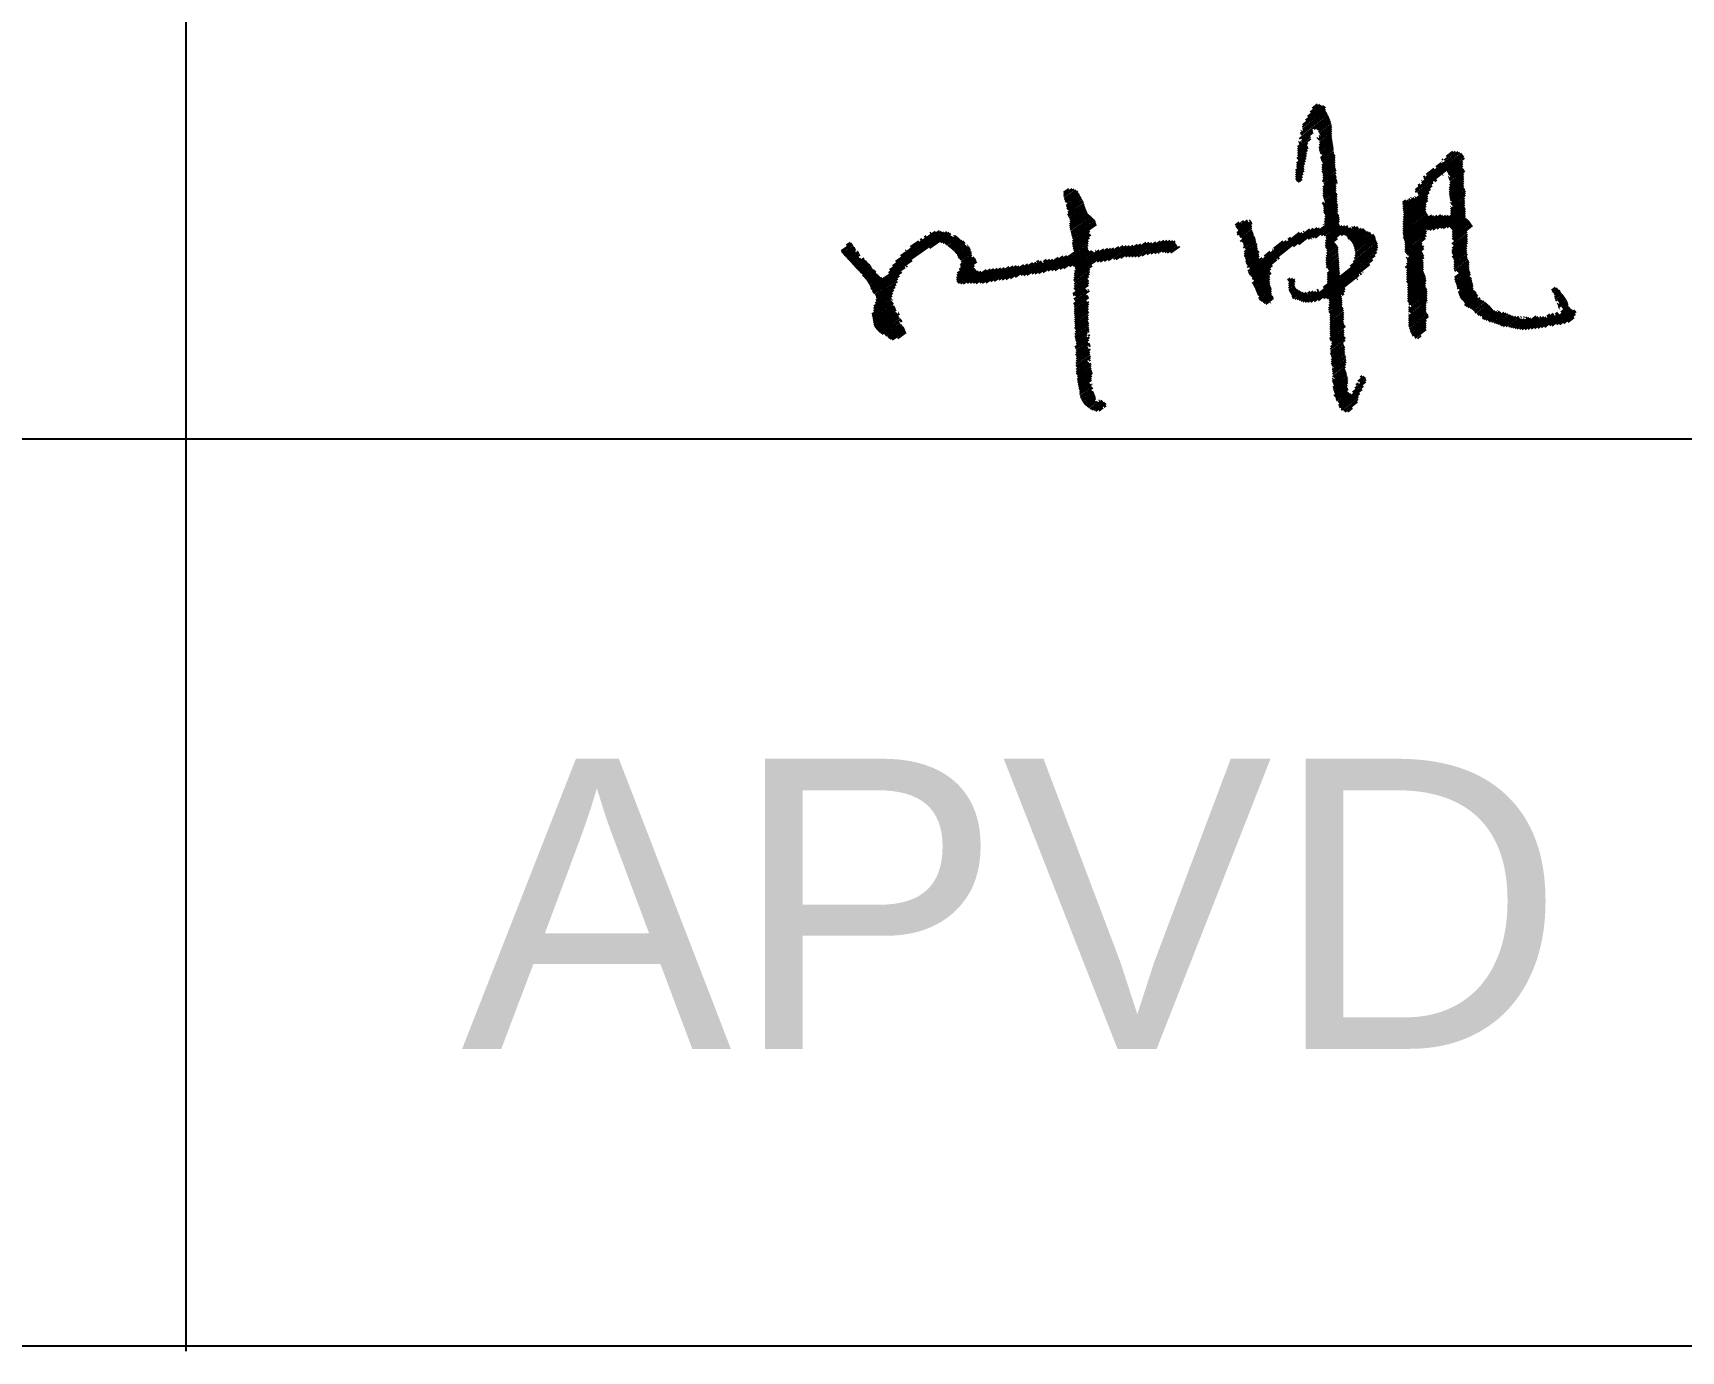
# Model space of a CAD drawing. Header units: millimetres. Extents: x -67 to 528, y -158 to 263.
# Drawn here: x 497.01 to 504.61, y 17.83 to 23.9 of the extents above; entities that cross this region are included whole.
import ezdxf

# ---------------------------------------------------------------- set-up
doc = ezdxf.new("R2010")
doc.units = ezdxf.units.MM
doc.styles.add('Arial', font='ARIAL.TTF', dxfattribs={"height": 0.2})

# ---------------------------------------------------------------- blocks, each defined once
blk = doc.blocks.new('Unknown-251777343-6200')
at = {"color": 7, "linetype": 'Continuous'}
for p, q in [((497.7164, 17.8262), (497.7164, 47.263)), ((433.9535, 22.0317), (513.1357, 22.0314)), ((433.9535, 17.8497), (513.1111, 17.8497))]:
    blk.add_line(p, q, dxfattribs=at)
at = {"color": 7, "linetype": 'Continuous', "style": 'Arial'}
blk.add_text('APVD', height=1.33711, dxfattribs=at).set_placement((498.9852, 19.2192))
blk = doc.blocks.new('Unknown-251777343-6202')
at = {"color": 3, "linetype": 'Continuous'}
for p, q in [((502.8624, 23.4676), (502.968, 23.5514)), ((502.8639, 23.4791), (502.9673, 23.5612)), ((502.8772, 23.4999), (502.96, 23.5657)), ((502.8859, 23.5172), (502.9494, 23.5676)), ((502.8982, 23.5373), (502.9417, 23.5718)), ((502.9076, 23.5551), (502.9305, 23.5733)), ((502.8478, 23.4146), (502.981, 23.5203)), ((502.8561, 23.4316), (502.9771, 23.5276)), ((502.8628, 23.4575), (502.9693, 23.5421)), ((502.868, 23.4513), (502.9732, 23.5348)), ((502.9163, 23.4587), (502.9843, 23.5127)), ((502.928, 23.4576), (502.9876, 23.5049)), ((502.9359, 23.4536), (502.9903, 23.4967)), ((502.9369, 23.444), (502.993, 23.4885)), ((502.9413, 23.4372), (502.9957, 23.4804)), ((502.9447, 23.4296), (502.9969, 23.471)), ((502.8398, 23.3773), (502.8988, 23.4241)), ((502.8398, 23.367), (502.8996, 23.4144)), ((502.8444, 23.4016), (502.8463, 23.4031)), ((502.846, 23.3926), (502.8556, 23.4002)), ((502.8523, 23.4389), (502.8677, 23.4511)), ((502.8553, 23.4516), (502.8573, 23.4532)), ((502.8565, 23.4009), (502.9104, 23.4437)), ((502.8588, 23.4131), (502.9093, 23.4531)), ((502.9288, 23.4169), (502.9325, 23.4199)), ((502.9334, 23.4102), (502.9969, 23.4606)), ((502.9386, 23.4247), (502.9432, 23.4284)), ((502.9386, 23.3731), (502.9975, 23.4198)), ((502.9399, 23.3638), (502.9988, 23.4105)), ((502.9403, 23.3848), (502.9969, 23.4296)), ((502.9405, 23.4056), (502.9969, 23.4503)), ((502.941, 23.3957), (502.9969, 23.44)), ((502.9416, 23.3548), (503.0001, 23.4012)), ((502.8358, 23.3018), (502.8803, 23.3371)), ((502.8358, 23.2914), (502.8783, 23.3252)), ((502.8373, 23.3237), (502.8843, 23.361)), ((502.8398, 23.3566), (502.8867, 23.3939)), ((502.8398, 23.3463), (502.885, 23.3822)), ((502.8398, 23.336), (502.8876, 23.3739)), ((502.842, 23.3171), (502.8817, 23.3485)), ((502.9442, 23.3465), (503.0014, 23.3919)), ((502.9458, 23.3271), (503.004, 23.3733)), ((502.9479, 23.3184), (503.0053, 23.364)), ((502.9512, 23.3417), (503.0027, 23.3826)), ((502.9515, 23.311), (503.0066, 23.3547)), ((502.9526, 23.2912), (503.013, 23.3391)), ((502.9526, 23.2808), (503.013, 23.3288)), ((502.9526, 23.2705), (503.013, 23.3184)), ((502.9557, 23.304), (503.0079, 23.3454)), ((503.3832, 23.168), (503.6007, 23.3406)), ((503.3833, 23.1784), (503.5956, 23.3469)), ((503.3927, 23.1652), (503.605, 23.3336)), ((503.4122, 23.2116), (503.5872, 23.3505)), ((503.422, 23.2298), (503.5789, 23.3543)), ((503.5051, 23.3164), (503.5102, 23.3204)), ((503.5167, 23.3153), (503.5673, 23.3554)), ((503.5257, 23.3327), (503.5547, 23.3557)), ((503.5291, 23.2631), (503.6077, 23.3255)), ((502.8317, 23.2676), (502.872, 23.2996)), ((502.8317, 23.2573), (502.8696, 23.2873)), ((502.8317, 23.2469), (502.8696, 23.277)), ((502.8317, 23.2366), (502.8692, 23.2664)), ((502.8317, 23.2263), (502.8652, 23.2529)), ((502.8358, 23.2811), (502.8753, 23.3125)), ((502.9526, 23.2602), (503.013, 23.3081)), ((502.9565, 23.2529), (503.013, 23.2978)), ((502.9566, 23.2427), (503.013, 23.2874)), ((502.9566, 23.2324), (503.0145, 23.2783)), ((502.9566, 23.222), (503.0177, 23.2705)), ((502.9591, 23.2137), (503.0168, 23.2595)), ((502.9612, 23.205), (503.016, 23.2485)), ((503.4202, 23.2386), (503.4251, 23.2425)), ((503.4333, 23.249), (503.4689, 23.2773)), ((503.4781, 23.2846), (503.502, 23.3036)), ((503.5053, 23.3062), (503.5067, 23.3073)), ((503.5082, 23.2465), (503.5098, 23.2477)), ((503.5331, 23.2559), (503.6011, 23.3099)), ((503.5365, 23.2483), (503.6011, 23.2995)), ((503.5382, 23.229), (503.6011, 23.2789)), ((503.541, 23.2002), (503.6051, 23.2511)), ((503.5413, 23.2211), (503.607, 23.2732)), ((503.5422, 23.2115), (503.6104, 23.2656)), ((503.543, 23.2431), (503.6011, 23.2892)), ((501.7615, 23.1568), (501.8002, 23.1839)), ((501.762, 23.1474), (501.8102, 23.1812)), ((501.7624, 23.1672), (501.7849, 23.1829)), ((501.7642, 23.1392), (501.8186, 23.1773)), ((501.7669, 23.1314), (501.8259, 23.1727)), ((502.8357, 23.219), (502.8624, 23.2403)), ((502.8431, 23.2146), (502.8608, 23.2286)), ((502.9546, 23.2204), (502.9551, 23.2208)), ((502.9566, 23.191), (503.0178, 23.2396)), ((502.9566, 23.1807), (503.0187, 23.23)), ((502.9566, 23.1704), (503.0214, 23.2218)), ((502.9566, 23.16), (503.017, 23.208)), ((502.9566, 23.2014), (502.9571, 23.2018)), ((502.9569, 23.1499), (503.017, 23.1977)), ((502.9598, 23.1419), (503.017, 23.1873)), ((502.9623, 23.1336), (503.017, 23.177)), ((502.9641, 23.1247), (503.017, 23.1667)), ((503.0186, 23.2093), (503.0233, 23.2129)), ((503.3262, 23.0918), (503.4587, 23.1969)), ((503.3278, 23.0826), (503.4522, 23.1814)), ((503.3956, 23.1984), (503.4038, 23.2049)), ((503.3962, 23.1576), (503.4646, 23.2119)), ((503.412, 23.2218), (503.4134, 23.2229)), ((503.4718, 23.2176), (503.4813, 23.2252)), ((503.5348, 23.2366), (503.5383, 23.2394)), ((503.5387, 23.188), (503.6051, 23.2408)), ((503.5387, 23.1777), (503.6051, 23.2304)), ((503.5387, 23.1673), (503.6051, 23.2201)), ((503.5392, 23.1575), (503.6051, 23.2098)), ((503.5403, 23.148), (503.6051, 23.1994)), ((503.5421, 23.139), (503.6051, 23.1891)), ((503.5438, 23.1301), (503.6103, 23.1829)), ((503.5505, 23.1251), (503.6132, 23.1748)), ((501.77, 23.1238), (501.8299, 23.1657)), ((501.7743, 23.1073), (501.8377, 23.1518)), ((501.7752, 23.0982), (501.8417, 23.1448)), ((501.776, 23.1183), (501.8338, 23.1587)), ((501.7779, 23.0904), (501.8454, 23.1376)), ((501.781, 23.0633), (501.8549, 23.115)), ((501.7819, 23.0737), (501.8521, 23.1228)), ((501.7832, 23.0844), (501.8488, 23.1302)), ((501.784, 23.0557), (501.8576, 23.1072)), ((501.7877, 23.0485), (501.8604, 23.0994)), ((501.7908, 23.0409), (501.8632, 23.0916)), ((502.9538, 23.1165), (502.9606, 23.1219)), ((502.957, 23.1087), (503.0213, 23.1598)), ((502.9606, 23.1012), (503.021, 23.1492)), ((502.9606, 23.0909), (503.021, 23.1389)), ((502.9606, 23.0806), (503.021, 23.1285)), ((502.9623, 23.0715), (503.021, 23.1182)), ((502.9643, 23.0421), (503.0251, 23.0904)), ((502.9665, 23.0646), (503.0251, 23.1111)), ((502.967, 23.0546), (503.0251, 23.1007)), ((503.3236, 23.1207), (503.3373, 23.1315)), ((503.3242, 23.1108), (503.3503, 23.1315)), ((503.325, 23.1011), (503.3763, 23.1418)), ((503.3255, 23.0085), (503.4307, 23.092)), ((503.3257, 23.019), (503.4313, 23.1028)), ((503.326, 23.0296), (503.4318, 23.1136)), ((503.3268, 23.0405), (503.44, 23.1304)), ((503.3276, 23.0515), (503.44, 23.1407)), ((503.3284, 23.0625), (503.44, 23.151)), ((503.3292, 23.0734), (503.4457, 23.1659)), ((503.3514, 23.1324), (503.3583, 23.1379)), ((503.3623, 23.141), (503.3649, 23.1431)), ((503.3796, 23.1444), (503.3824, 23.1467)), ((503.4635, 22.994), (503.6092, 23.1096)), ((503.4831, 22.9993), (503.6094, 23.0995)), ((503.4989, 23.0015), (503.6132, 23.0922)), ((503.5447, 23.0895), (503.6092, 23.1406)), ((503.5447, 23.0792), (503.6092, 23.1303)), ((503.5447, 23.1205), (503.5458, 23.1214)), ((503.5447, 23.0688), (503.6092, 23.12)), ((503.5447, 23.0998), (503.5471, 23.1017)), ((503.5474, 23.1123), (503.6132, 23.1645)), ((503.5528, 23.1062), (503.6132, 23.1542)), ((501.7895, 23.0205), (501.869, 23.0762)), ((501.7901, 23.0112), (501.8731, 23.0693)), ((501.791, 23.0313), (501.866, 23.0839)), ((501.7915, 23.0024), (501.8788, 23.0636)), ((501.7932, 22.9939), (501.8853, 23.0584)), ((501.7949, 22.9853), (501.8914, 23.0529)), ((501.7969, 22.977), (501.8973, 23.0473)), ((501.7992, 22.9689), (501.9031, 23.0416)), ((501.8017, 22.9609), (501.9073, 23.0348)), ((501.8027, 22.9421), (501.912, 23.0186)), ((501.8035, 22.9524), (501.9101, 23.0271)), ((502.5537, 23.0159), (502.5706, 23.0293)), ((502.5557, 23.0072), (502.5797, 23.0263)), ((502.5604, 22.9799), (502.6269, 23.0327)), ((502.5609, 23.001), (502.6085, 23.0388)), ((502.5628, 22.9715), (502.6299, 23.0247)), ((502.565, 22.9939), (502.6122, 23.0314)), ((502.5812, 23.0275), (502.5916, 23.0357)), ((502.6172, 23.0354), (502.6214, 23.0387)), ((502.8895, 22.9518), (503.0295, 23.0629)), ((502.9093, 22.9572), (503.0312, 23.0539)), ((502.9224, 22.9572), (503.0322, 23.0444)), ((502.9493, 22.9683), (503.0324, 23.0342)), ((502.9597, 23.0179), (502.9603, 23.0183)), ((502.9617, 22.9677), (503.0303, 23.0222)), ((502.9632, 23.031), (503.0251, 23.0801)), ((502.9644, 23.0216), (503.0251, 23.0697)), ((502.9704, 22.9644), (503.0344, 23.0152)), ((503.3256, 22.9982), (503.43, 23.0811)), ((503.326, 22.9882), (503.434, 23.0739)), ((503.3263, 22.9782), (503.4383, 23.0671)), ((503.3267, 22.9681), (503.432, 23.0517)), ((503.3271, 22.9581), (503.4255, 23.0362)), ((503.3296, 22.9498), (503.419, 23.0207)), ((503.4124, 23.0052), (503.4339, 23.0222)), ((503.419, 23.0207), (503.4351, 23.0335)), ((503.4255, 23.0362), (503.4362, 23.0447)), ((503.4317, 22.9998), (503.509, 23.0611)), ((503.432, 23.0517), (503.4373, 23.0559)), ((503.4328, 23.011), (503.4991, 23.0636)), ((503.4339, 23.0222), (503.4824, 23.0607)), ((503.4351, 23.0335), (503.4678, 23.0595)), ((503.4362, 23.0447), (503.4575, 23.0616)), ((503.4373, 22.9939), (503.522, 23.0611)), ((503.4373, 23.0559), (503.4426, 23.0601)), ((503.4494, 22.9932), (503.535, 23.0611)), ((503.5115, 23.0011), (503.6132, 23.0818)), ((503.5287, 23.0045), (503.6132, 23.0715)), ((503.5428, 23.0053), (503.6132, 23.0612)), ((503.5487, 22.9997), (503.6132, 23.0508)), ((503.5528, 22.9926), (503.6192, 23.0453)), ((503.5528, 22.9822), (503.6257, 23.0401)), ((503.5528, 22.9719), (503.6313, 23.0342)), ((503.5528, 22.9616), (503.6359, 23.0275)), ((503.5528, 22.9512), (503.64, 23.0204)), ((503.559, 22.9459), (503.646, 23.0149)), ((500.9387, 22.7755), (501.2341, 22.9824)), ((500.9554, 22.797), (501.2233, 22.9846)), ((500.9604, 22.8102), (501.2091, 22.9843)), ((500.9732, 22.8289), (501.1987, 22.9868)), ((500.9879, 22.8489), (501.1887, 22.9895)), ((501.0104, 22.8744), (501.1703, 22.9864)), ((501.0559, 22.9161), (501.0932, 22.9422)), ((501.1013, 22.9478), (501.1095, 22.9536)), ((501.1193, 22.9604), (501.1276, 22.9662)), ((501.1449, 22.9102), (501.2417, 22.978)), ((501.1457, 22.9789), (501.151, 22.9826)), ((501.1955, 22.9358), (501.2411, 22.9678)), ((501.2061, 22.9336), (501.2483, 22.9631)), ((501.2147, 22.9298), (501.2671, 22.9665)), ((501.2217, 22.925), (501.2735, 22.9613)), ((501.2283, 22.9198), (501.2795, 22.9557)), ((501.2349, 22.9147), (501.2861, 22.9506)), ((501.2414, 22.9096), (501.2935, 22.946)), ((501.2475, 22.9041), (501.301, 22.9415)), ((501.2559, 22.9684), (501.2572, 22.9693)), ((501.8023, 22.9321), (501.882, 22.9878)), ((501.8032, 22.923), (501.8805, 22.9771)), ((501.8049, 22.9144), (501.8856, 22.9709)), ((501.8068, 22.906), (501.8795, 22.9569)), ((501.8097, 22.8983), (501.8756, 22.9444)), ((502.1037, 22.8703), (502.2069, 22.9426)), ((502.1232, 22.8742), (502.2249, 22.9454)), ((502.1466, 22.8808), (502.2386, 22.9453)), ((502.1642, 22.8834), (502.2521, 22.945)), ((502.1818, 22.886), (502.2649, 22.9442)), ((502.2033, 22.8914), (502.275, 22.9415)), ((502.5715, 22.9681), (502.6284, 23.0133)), ((502.5749, 22.9605), (502.6288, 23.0032)), ((502.5764, 22.941), (502.6323, 22.9854)), ((502.5818, 22.9556), (502.6296, 22.9935)), ((502.5856, 22.938), (502.6364, 22.9783)), ((502.5898, 22.931), (502.6377, 22.969)), ((502.5905, 22.9108), (502.6452, 22.9542)), ((502.5918, 22.9222), (502.642, 22.962)), ((502.5986, 22.907), (502.6467, 22.9451)), ((502.6142, 22.7953), (502.8487, 22.9814)), ((502.6181, 22.7881), (502.861, 22.9809)), ((502.6232, 22.7818), (502.8949, 22.9975)), ((502.6294, 22.7764), (502.9124, 23.001)), ((502.6869, 22.8634), (502.7873, 22.943)), ((502.7298, 22.9077), (502.7729, 22.942)), ((502.7954, 22.9495), (502.8079, 22.9593)), ((502.82, 22.9173), (502.929, 23.0038)), ((502.8448, 22.9267), (502.9401, 23.0023)), ((502.8661, 22.9849), (502.8695, 22.9876)), ((502.9031, 22.9523), (502.9053, 22.954)), ((502.9487, 23.0091), (502.9498, 23.01)), ((502.9672, 22.9308), (503.0702, 23.0125)), ((502.9678, 22.921), (503.0736, 23.0049)), ((502.9686, 22.9423), (503.057, 23.0124)), ((502.9692, 22.9117), (503.0228, 22.9543)), ((502.9707, 22.9543), (503.0446, 23.0129)), ((503.0412, 22.9689), (503.0849, 23.0036)), ((503.0562, 22.9704), (503.1049, 23.0091)), ((503.0647, 22.9669), (503.1161, 23.0077)), ((503.0691, 22.9601), (503.1218, 23.0018)), ((503.0724, 22.9523), (503.1336, 23.0009)), ((503.0807, 22.9486), (503.1439, 22.9987)), ((503.0859, 22.9423), (503.1502, 22.9934)), ((503.0886, 23.0065), (503.0915, 23.0088)), ((503.0905, 22.9357), (503.1573, 22.9887)), ((503.0946, 22.9286), (503.1655, 22.9849)), ((503.0982, 22.9211), (503.1753, 22.9823)), ((503.1012, 22.9132), (503.1793, 22.9751)), ((503.1022, 22.8623), (503.2033, 22.9425)), ((503.1035, 22.9047), (503.1903, 22.9735)), ((503.1048, 22.8747), (503.2004, 22.9506)), ((503.105, 22.8955), (503.1945, 22.9665)), ((503.1055, 22.8856), (503.1977, 22.9587)), ((503.3329, 22.9421), (503.4124, 23.0052)), ((503.3352, 22.9336), (503.4059, 22.9896)), ((503.3352, 22.9233), (503.3993, 22.9741)), ((503.3352, 22.9129), (503.3928, 22.9586)), ((503.3352, 22.9026), (503.3863, 22.9431)), ((503.3732, 22.912), (503.4271, 22.9549)), ((503.3797, 22.9276), (503.4283, 22.9661)), ((503.3863, 22.9431), (503.4294, 22.9773)), ((503.3928, 22.9586), (503.4305, 22.9885)), ((503.3993, 22.9741), (503.4317, 22.9998)), ((503.4059, 22.9896), (503.4328, 23.011)), ((503.4271, 22.9549), (503.4287, 22.9561)), ((503.4283, 22.9661), (503.4315, 22.9686)), ((503.4294, 22.9773), (503.4331, 22.9802)), ((503.4305, 22.9885), (503.4329, 22.9904)), ((503.5512, 22.8983), (503.6228, 22.9551)), ((503.5518, 22.9298), (503.6213, 22.9849)), ((503.5523, 22.8889), (503.6226, 22.9446)), ((503.5529, 22.91), (503.6223, 22.9651)), ((503.5573, 22.9239), (503.6218, 22.975)), ((500.7374, 22.8976), (500.7858, 22.9315)), ((500.7394, 22.8893), (500.7899, 22.9246)), ((500.7445, 22.8831), (500.7945, 22.9181)), ((500.75, 22.8772), (500.7995, 22.9119)), ((500.7556, 22.8714), (500.8029, 22.9045)), ((500.7599, 22.9232), (500.7787, 22.9363)), ((500.7611, 22.8655), (500.8021, 22.8942)), ((500.7666, 22.8596), (500.8155, 22.8939)), ((500.7721, 22.8537), (500.8193, 22.8867)), ((500.7776, 22.8478), (500.8231, 22.8797)), ((500.7831, 22.8419), (500.8184, 22.8666)), ((500.794, 22.8301), (500.8413, 22.8632)), ((500.8102, 22.8999), (500.8102, 22.8999)), ((501.0329, 22.8999), (501.0347, 22.9012)), ((501.2535, 22.8985), (501.3065, 22.9357)), ((501.2591, 22.8927), (501.3069, 22.9261)), ((501.2647, 22.8869), (501.3127, 22.9205)), ((501.2703, 22.881), (501.3234, 22.9182)), ((501.2736, 22.8736), (501.3291, 22.9125)), ((501.2761, 22.8657), (501.3322, 22.9049)), ((501.2819, 22.86), (501.3309, 22.8943)), ((501.2852, 22.833), (501.3378, 22.8699)), ((501.2869, 22.8245), (501.349, 22.8679)), ((501.2874, 22.8541), (501.337, 22.8888)), ((501.2897, 22.8459), (501.3381, 22.8798)), ((501.318, 22.9242), (501.3189, 22.9248)), ((501.3314, 22.8946), (501.3341, 22.8965)), ((501.6297, 22.7917), (501.7368, 22.8667)), ((501.646, 22.7934), (501.759, 22.8725)), ((501.6672, 22.7985), (501.776, 22.8747)), ((501.6902, 22.8049), (501.8747, 22.9341)), ((501.7066, 22.8065), (501.8739, 22.9238)), ((501.7213, 22.8071), (501.8731, 22.9134)), ((501.7447, 22.8138), (501.874, 22.9043)), ((501.7615, 22.8158), (501.8786, 22.8978)), ((501.7888, 22.8252), (501.8916, 22.8972)), ((501.8058, 22.8273), (501.899, 22.8926)), ((501.8111, 22.7921), (501.9783, 22.9091)), ((501.8119, 22.8024), (501.9644, 22.9091)), ((501.8137, 22.8231), (501.9254, 22.9013)), ((501.8154, 22.8146), (501.9457, 22.9058)), ((501.8968, 22.8423), (501.9923, 22.9092)), ((501.9084, 22.8992), (501.909, 22.8996)), ((501.9164, 22.8463), (502.0157, 22.9158)), ((501.9311, 22.8469), (502.0357, 22.9201)), ((501.9498, 22.8502), (502.0514, 22.9214)), ((501.9676, 22.8529), (502.0643, 22.9207)), ((501.9916, 22.86), (502.0814, 22.9229)), ((502.0031, 22.8583), (502.101, 22.9269)), ((502.0248, 22.8638), (502.1163, 22.9279)), ((502.0482, 22.8704), (502.1419, 22.936)), ((502.062, 22.8703), (502.1549, 22.9354)), ((502.0758, 22.8702), (502.1679, 22.9347)), ((502.0897, 22.8703), (502.1859, 22.9376)), ((502.1967, 22.8867), (502.2012, 22.8899)), ((502.2168, 22.891), (502.277, 22.9332)), ((502.2282, 22.8893), (502.2813, 22.9265)), ((502.2403, 22.888), (502.2852, 22.9194)), ((502.2553, 22.8888), (502.2971, 22.9181)), ((502.5941, 22.893), (502.6481, 22.9359)), ((502.5941, 22.8827), (502.6525, 22.929)), ((502.5941, 22.8723), (502.6531, 22.9192)), ((502.5987, 22.8657), (502.6539, 22.9095)), ((502.6002, 22.8462), (502.6616, 22.8949)), ((502.6009, 22.8571), (502.6563, 22.9011)), ((502.6033, 22.8383), (502.6603, 22.8836)), ((502.608, 22.8214), (502.6614, 22.8638)), ((502.6085, 22.8321), (502.6619, 22.8745)), ((502.6121, 22.804), (502.6864, 22.863)), ((502.6187, 22.8196), (502.676, 22.865)), ((502.6863, 22.8732), (502.7126, 22.8941)), ((502.7242, 22.9033), (502.7254, 22.9042)), ((502.7476, 22.8599), (502.7557, 22.8663)), ((502.8869, 22.6604), (503.2086, 22.9158)), ((502.9006, 22.661), (503.2079, 22.9049)), ((502.9172, 22.6638), (503.2042, 22.8916)), ((502.9362, 22.6686), (503.1969, 22.8755)), ((502.9711, 22.8512), (503.0268, 22.8954)), ((502.9713, 22.8411), (503.0274, 22.8856)), ((502.9715, 22.8619), (503.0261, 22.9052)), ((502.9719, 22.8312), (503.0281, 22.8758)), ((502.9725, 22.8214), (503.0288, 22.866)), ((502.9729, 22.8733), (503.0255, 22.9151)), ((502.9738, 22.9051), (503.0104, 22.9341)), ((502.9743, 22.8848), (503.0213, 22.9221)), ((502.9758, 22.8963), (503.0171, 22.9291)), ((503.0837, 22.8269), (503.2082, 22.9258)), ((503.0968, 22.8476), (503.2069, 22.935)), ((503.3352, 22.8923), (503.3797, 22.9276)), ((503.3369, 22.8212), (503.4184, 22.886)), ((503.3389, 22.8849), (503.3732, 22.912)), ((503.3407, 22.8656), (503.3445, 22.8686)), ((503.3426, 22.8361), (503.4135, 22.8924)), ((503.3426, 22.8155), (503.4192, 22.8762)), ((503.3433, 22.8057), (503.4181, 22.865)), ((503.3436, 22.8575), (503.3536, 22.8655)), ((503.3451, 22.8794), (503.3666, 22.8965)), ((503.347, 22.8499), (503.421, 22.9087)), ((503.3513, 22.874), (503.3601, 22.881)), ((503.3536, 22.8655), (503.4206, 22.9187)), ((503.3601, 22.881), (503.4136, 22.9235)), ((503.3666, 22.8965), (503.4132, 22.9335)), ((503.4181, 22.865), (503.4211, 22.8674)), ((503.4192, 22.8762), (503.4208, 22.8775)), ((503.5533, 22.869), (503.6207, 22.9225)), ((503.5542, 22.88), (503.6219, 22.9338)), ((503.5582, 22.8625), (503.6196, 22.9113)), ((503.5608, 22.8543), (503.6187, 22.9002)), ((503.5608, 22.844), (503.6198, 22.8908)), ((503.5608, 22.8336), (503.6229, 22.8829)), ((503.5608, 22.8233), (503.6211, 22.8711)), ((500.7885, 22.836), (500.8258, 22.8621)), ((500.7994, 22.8242), (500.8453, 22.8563)), ((500.8049, 22.8182), (500.8517, 22.851)), ((500.8103, 22.8123), (500.8575, 22.8453)), ((500.8158, 22.8064), (500.8635, 22.8398)), ((500.8212, 22.8004), (500.869, 22.8339)), ((500.8265, 22.7944), (500.874, 22.8276)), ((500.8334, 22.7895), (500.8774, 22.8203)), ((500.8357, 22.7813), (500.8821, 22.8138)), ((500.8421, 22.7761), (500.8897, 22.8094)), ((500.847, 22.7698), (500.8962, 22.8042)), ((500.8519, 22.7635), (500.8968, 22.7949)), ((500.8566, 22.757), (500.9035, 22.7898)), ((500.8736, 22.7202), (501.0624, 22.8524)), ((500.8796, 22.7146), (501.0303, 22.8202)), ((500.882, 22.7066), (501.0145, 22.7994)), ((501.0361, 22.8243), (501.0413, 22.8279)), ((501.2683, 22.7725), (501.3499, 22.8296)), ((501.2691, 22.7633), (501.3491, 22.8193)), ((501.27, 22.7834), (501.3607, 22.8469)), ((501.2706, 22.7546), (501.355, 22.8137)), ((501.2723, 22.7948), (501.3573, 22.8543)), ((501.277, 22.7493), (501.3601, 22.8075)), ((501.2817, 22.8111), (501.3547, 22.8622)), ((501.2866, 22.7463), (501.3686, 22.8037)), ((501.2994, 22.7456), (501.3814, 22.803)), ((501.3178, 22.7487), (501.406, 22.8104)), ((501.3318, 22.7488), (501.4232, 22.8128)), ((501.3448, 22.7481), (501.4397, 22.8145)), ((501.3578, 22.7475), (501.4561, 22.8163)), ((501.3766, 22.7509), (501.4713, 22.8172)), ((501.3874, 22.7487), (501.4891, 22.8199)), ((501.4038, 22.7504), (501.5, 22.8178)), ((501.4255, 22.7559), (501.528, 22.8277)), ((501.4427, 22.7582), (501.5438, 22.829)), ((501.4639, 22.7633), (501.5557, 22.8276)), ((501.4799, 22.7647), (501.578, 22.8335)), ((501.4959, 22.7662), (501.596, 22.8363)), ((501.5021, 22.8193), (501.5094, 22.8244)), ((501.5155, 22.7702), (501.6191, 22.8427)), ((501.5391, 22.777), (501.6338, 22.8433)), ((501.5648, 22.7852), (501.6583, 22.8507)), ((501.577, 22.784), (501.6632, 22.8444)), ((501.5923, 22.785), (501.6969, 22.8583)), ((501.6165, 22.7922), (501.7105, 22.8581)), ((501.6378, 22.8461), (501.6471, 22.8526)), ((501.6677, 22.8475), (501.6815, 22.8572)), ((501.8087, 22.7611), (501.8821, 22.8126)), ((501.8095, 22.7714), (501.8918, 22.8291)), ((501.8103, 22.7818), (501.8877, 22.836)), ((501.8113, 22.7435), (501.8801, 22.7917)), ((501.8121, 22.7538), (501.8822, 22.8029)), ((501.8884, 22.8365), (501.8957, 22.8416)), ((502.632, 22.7475), (502.7161, 22.8142)), ((502.6356, 22.7709), (502.7435, 22.8566)), ((502.6366, 22.7408), (502.7135, 22.8018)), ((502.6381, 22.7627), (502.723, 22.83)), ((502.6398, 22.733), (502.7173, 22.7945)), ((502.9591, 22.7281), (503.034, 22.7875)), ((502.9607, 22.6777), (503.1862, 22.8566)), ((502.9732, 22.6773), (503.1724, 22.8354)), ((502.9767, 22.7937), (503.0307, 22.8366)), ((502.9767, 22.7834), (503.0314, 22.8268)), ((502.9767, 22.7731), (503.0321, 22.817)), ((502.9767, 22.7627), (503.0327, 22.8072)), ((502.9767, 22.7524), (503.0334, 22.7974)), ((502.9781, 22.8155), (503.0294, 22.8562)), ((502.9824, 22.8086), (503.0301, 22.8464)), ((503.1275, 22.7894), (503.133, 22.7937)), ((503.1393, 22.7988), (503.1407, 22.7999)), ((503.3423, 22.7532), (503.4124, 22.8089)), ((503.3433, 22.7953), (503.4169, 22.8538)), ((503.3433, 22.785), (503.4158, 22.8425)), ((503.3433, 22.7747), (503.4147, 22.8313)), ((503.3433, 22.7643), (503.4135, 22.8201)), ((503.345, 22.8483), (503.347, 22.8499)), ((503.3473, 22.7469), (503.4113, 22.7976)), ((503.3473, 22.7365), (503.4102, 22.7864)), ((503.409, 22.7752), (503.4257, 22.7884)), ((503.4102, 22.7864), (503.4224, 22.7961)), ((503.4113, 22.7976), (503.4198, 22.8044)), ((503.4124, 22.8089), (503.4198, 22.8147)), ((503.4135, 22.8201), (503.4198, 22.8251)), ((503.4147, 22.8313), (503.4198, 22.8354)), ((503.4158, 22.8425), (503.4198, 22.8457)), ((503.4169, 22.8538), (503.4182, 22.8548)), ((503.5608, 22.813), (503.6221, 22.8616)), ((503.5631, 22.8045), (503.6264, 22.8547)), ((503.5639, 22.7637), (503.6293, 22.8157)), ((503.5641, 22.7743), (503.6293, 22.826)), ((503.5662, 22.7552), (503.6311, 22.8068)), ((503.5696, 22.7476), (503.6351, 22.7996)), ((503.5727, 22.7397), (503.6365, 22.7903)), ((503.5739, 22.8027), (503.6293, 22.8467)), ((503.5809, 22.7979), (503.6293, 22.8363)), ((500.8609, 22.7503), (500.9093, 22.7842)), ((500.8648, 22.7433), (500.9152, 22.7785)), ((500.8686, 22.7362), (500.9237, 22.7748)), ((500.8723, 22.7291), (500.9375, 22.7746)), ((500.8869, 22.7003), (501.0045, 22.7826)), ((500.8934, 22.695), (500.9975, 22.768)), ((500.894, 22.6565), (500.9783, 22.7156)), ((500.8966, 22.6681), (500.9845, 22.7296)), ((500.8967, 22.6877), (500.9953, 22.7567)), ((500.8983, 22.6791), (500.9897, 22.743)), ((501.8048, 22.7), (501.8764, 22.7501)), ((501.8061, 22.6912), (501.8756, 22.7398)), ((501.8097, 22.7229), (501.8727, 22.767)), ((501.8098, 22.6742), (501.869, 22.7157)), ((501.8105, 22.7332), (501.8767, 22.7796)), ((501.814, 22.7162), (501.8772, 22.7604)), ((501.8145, 22.6678), (501.8797, 22.7134)), ((501.8173, 22.6892), (501.8635, 22.7216)), ((501.874, 22.7192), (501.8755, 22.7202)), ((502.6315, 22.7678), (502.6353, 22.7708)), ((502.643, 22.7252), (502.7109, 22.7791)), ((502.6462, 22.7174), (502.7109, 22.7687)), ((502.6495, 22.7097), (502.7109, 22.7584)), ((502.6528, 22.702), (502.7109, 22.7481)), ((502.6562, 22.6943), (502.7122, 22.7388)), ((502.6606, 22.6772), (502.7189, 22.7235)), ((502.6619, 22.6885), (502.7159, 22.7314)), ((502.6656, 22.6708), (502.7189, 22.7131)), ((502.7939, 22.7623), (502.8053, 22.7714)), ((502.7995, 22.7564), (502.8171, 22.7704)), ((502.7995, 22.7461), (502.8258, 22.767)), ((502.7995, 22.7357), (502.828, 22.7583)), ((502.7995, 22.7254), (502.8268, 22.7471)), ((502.7998, 22.7153), (502.8266, 22.7366)), ((502.8041, 22.7084), (502.8294, 22.7285)), ((502.8083, 22.7014), (502.8344, 22.7221)), ((502.8119, 22.6939), (502.8414, 22.7173)), ((502.8147, 22.6858), (502.8488, 22.7129)), ((502.8554, 22.6664), (502.9116, 22.7111)), ((502.8752, 22.6615), (502.9388, 22.712)), ((502.9292, 22.7147), (502.9348, 22.7191)), ((502.9831, 22.6748), (503.1226, 22.7855)), ((502.9865, 22.6672), (503.0588, 22.7245)), ((502.9869, 22.6571), (503.057, 22.7128)), ((503.1124, 22.767), (503.1148, 22.769)), ((503.3473, 22.7262), (503.409, 22.7752)), ((503.3473, 22.7159), (503.4079, 22.7639)), ((503.3473, 22.7055), (503.4068, 22.7527)), ((503.3473, 22.6952), (503.4056, 22.7415)), ((503.3473, 22.6849), (503.4045, 22.7302)), ((503.3473, 22.6745), (503.4034, 22.719)), ((503.4, 22.6853), (503.4359, 22.7139)), ((503.4011, 22.6966), (503.4341, 22.7228)), ((503.4022, 22.7078), (503.4305, 22.7302)), ((503.4034, 22.719), (503.4294, 22.7397)), ((503.4045, 22.7302), (503.4303, 22.7508)), ((503.4056, 22.7415), (503.432, 22.7624)), ((503.4068, 22.7527), (503.4309, 22.7718)), ((503.4079, 22.7639), (503.4286, 22.7804)), ((503.5752, 22.7314), (503.6339, 22.778)), ((503.5766, 22.7221), (503.6408, 22.7731)), ((503.5808, 22.7049), (503.6445, 22.7554)), ((503.5834, 22.6965), (503.6464, 22.7465)), ((503.5852, 22.7187), (503.6426, 22.7643)), ((503.5863, 22.6885), (503.6482, 22.7377)), ((503.5901, 22.6812), (503.6484, 22.7275)), ((503.5949, 22.6747), (503.6498, 22.7183)), ((503.6003, 22.6686), (503.6556, 22.7126)), ((504.0116, 22.7161), (504.0278, 22.729)), ((504.0145, 22.708), (504.0374, 22.7263)), ((504.0198, 22.7019), (504.0417, 22.7193)), ((504.0239, 22.6949), (504.0489, 22.7147)), ((500.8778, 22.6062), (500.9678, 22.6692)), ((500.8796, 22.5977), (500.9725, 22.6628)), ((500.8823, 22.5898), (500.9767, 22.656)), ((500.8837, 22.5811), (500.9764, 22.6461)), ((500.8851, 22.5724), (500.9826, 22.6406)), ((500.8855, 22.6214), (500.9677, 22.6789)), ((500.8863, 22.6317), (500.9704, 22.6906)), ((500.8871, 22.642), (500.9737, 22.7026)), ((500.9703, 22.6709), (500.9729, 22.6728)), ((501.808, 22.6535), (501.8667, 22.6946)), ((501.8105, 22.626), (501.8682, 22.6664)), ((501.8109, 22.636), (501.877, 22.6823)), ((501.8109, 22.6166), (501.8776, 22.6633)), ((501.8114, 22.6071), (501.8768, 22.653)), ((501.8117, 22.6464), (501.8735, 22.6896)), ((501.8118, 22.5977), (501.876, 22.6427)), ((502.6728, 22.6662), (502.7189, 22.7028)), ((502.6799, 22.6615), (502.7201, 22.6934)), ((502.6859, 22.6559), (502.7261, 22.6878)), ((502.6938, 22.6519), (502.7278, 22.6789)), ((502.7145, 22.658), (502.7166, 22.6596)), ((502.8176, 22.6777), (502.857, 22.709)), ((502.8273, 22.6752), (502.8665, 22.7062)), ((502.8372, 22.6727), (502.8796, 22.7063)), ((502.8466, 22.6698), (502.8845, 22.6999)), ((502.8642, 22.6631), (502.923, 22.7098)), ((502.8862, 22.7013), (502.8969, 22.7097)), ((502.9834, 22.6337), (503.0437, 22.6816)), ((502.9834, 22.6234), (503.0452, 22.6724)), ((502.9842, 22.6137), (503.0452, 22.6621)), ((502.9851, 22.6454), (503.0423, 22.6907)), ((502.9888, 22.607), (503.0452, 22.6518)), ((502.9888, 22.5967), (503.0452, 22.6414)), ((503.0453, 22.6932), (503.0541, 22.7002)), ((503.3476, 22.6644), (503.4022, 22.7078)), ((503.3514, 22.6261), (503.3977, 22.6629)), ((503.3514, 22.6158), (503.3966, 22.6516)), ((503.3514, 22.6364), (503.3562, 22.6403)), ((503.352, 22.6576), (503.4011, 22.6966)), ((503.3533, 22.6483), (503.4, 22.6853)), ((503.3594, 22.6118), (503.3954, 22.6404)), ((503.3625, 22.6452), (503.3988, 22.6741)), ((503.392, 22.6067), (503.4319, 22.6384)), ((503.3932, 22.6179), (503.4319, 22.6487)), ((503.3943, 22.6292), (503.4319, 22.659)), ((503.3954, 22.6404), (503.4359, 22.6725)), ((503.3966, 22.6516), (503.4359, 22.6829)), ((503.3977, 22.6629), (503.4359, 22.6932)), ((503.3988, 22.6741), (503.4359, 22.7035)), ((503.4351, 22.6616), (503.4359, 22.6622)), ((503.6066, 22.6633), (503.6615, 22.7069)), ((503.61, 22.6557), (503.6646, 22.699)), ((503.6106, 22.6458), (503.6699, 22.6929)), ((503.6172, 22.6407), (503.6706, 22.6831)), ((503.6257, 22.6372), (503.6805, 22.6806)), ((503.6341, 22.6335), (503.6833, 22.6725)), ((503.6415, 22.629), (503.692, 22.6691)), ((503.6478, 22.6237), (503.6997, 22.6649)), ((503.654, 22.6183), (503.7064, 22.6599)), ((503.6581, 22.6112), (503.713, 22.6548)), ((503.6661, 22.6072), (503.7194, 22.6495)), ((503.6712, 22.6009), (503.7252, 22.6438)), ((503.6804, 22.5979), (503.7305, 22.6376)), ((503.9787, 22.5454), (504.0934, 22.6364)), ((504.024, 22.6846), (504.053, 22.7076)), ((504.0259, 22.6758), (504.0575, 22.7008)), ((504.0286, 22.6676), (504.0628, 22.6947)), ((504.0351, 22.6624), (504.0355, 22.6627)), ((504.0364, 22.6531), (504.0399, 22.6559)), ((504.0396, 22.666), (504.0683, 22.6888)), ((504.0405, 22.6461), (504.077, 22.675)), ((504.0419, 22.6368), (504.081, 22.6678)), ((504.0442, 22.6593), (504.0726, 22.6819)), ((504.0544, 22.6157), (504.0879, 22.6423)), ((504.0565, 22.6381), (504.0841, 22.66)), ((504.0614, 22.6316), (504.086, 22.6512)), ((500.8865, 22.5636), (500.9857, 22.633)), ((500.8879, 22.5548), (500.9884, 22.6252)), ((500.8915, 22.5476), (500.9875, 22.6148)), ((500.8958, 22.5409), (500.9941, 22.6097)), ((500.9007, 22.5345), (501.0048, 22.6074)), ((500.906, 22.5285), (501.0007, 22.5948)), ((500.9122, 22.5231), (501.0051, 22.5882)), ((500.9186, 22.5179), (501.0119, 22.5832)), ((500.9253, 22.5128), (501.0051, 22.5687)), ((500.9376, 22.5117), (501.0084, 22.5613)), ((500.9991, 22.6132), (500.9997, 22.6136)), ((501.0094, 22.5717), (501.0161, 22.5764)), ((501.8123, 22.5883), (501.8752, 22.6323)), ((501.8125, 22.5397), (501.8763, 22.5844)), ((501.8127, 22.5788), (501.8744, 22.622)), ((501.8132, 22.5694), (501.8774, 22.6144)), ((501.8136, 22.56), (501.8749, 22.6029)), ((501.814, 22.5505), (501.8742, 22.5927)), ((501.8151, 22.522), (501.8768, 22.5652)), ((501.8167, 22.5329), (501.8746, 22.5734)), ((502.9888, 22.5864), (503.0494, 22.6345)), ((502.9888, 22.576), (503.0506, 22.6251)), ((502.9888, 22.5657), (503.0518, 22.6157)), ((502.9888, 22.5554), (503.0525, 22.6059)), ((502.9888, 22.545), (503.0525, 22.5955)), ((502.9888, 22.5347), (503.0518, 22.5847)), ((502.9888, 22.5244), (503.0513, 22.574)), ((502.9888, 22.514), (503.0523, 22.5644)), ((503.3514, 22.5951), (503.3943, 22.6292)), ((503.3514, 22.5848), (503.3932, 22.6179)), ((503.3514, 22.6054), (503.3536, 22.6072)), ((503.3514, 22.5744), (503.392, 22.6067)), ((503.3514, 22.5641), (503.3909, 22.5955)), ((503.3514, 22.5538), (503.3898, 22.5842)), ((503.3536, 22.5452), (503.3886, 22.573)), ((503.356, 22.5368), (503.3875, 22.5618)), ((503.3841, 22.5281), (503.4319, 22.566)), ((503.3852, 22.5393), (503.4333, 22.5775)), ((503.3864, 22.5506), (503.4426, 22.5952)), ((503.3875, 22.5618), (503.4403, 22.6037)), ((503.3886, 22.573), (503.4352, 22.6099)), ((503.3898, 22.5842), (503.4319, 22.6177)), ((503.3909, 22.5955), (503.4319, 22.628)), ((503.6892, 22.5946), (503.7355, 22.6313)), ((503.6918, 22.5863), (503.7406, 22.625)), ((503.6982, 22.581), (503.7483, 22.6208)), ((503.7083, 22.5787), (503.757, 22.6173)), ((503.7182, 22.5762), (503.7708, 22.618)), ((503.7235, 22.5702), (503.7778, 22.6132)), ((503.7342, 22.5683), (503.791, 22.6134)), ((503.7446, 22.5662), (503.7997, 22.6099)), ((503.7533, 22.5628), (503.8084, 22.6065)), ((503.762, 22.5593), (503.8171, 22.603)), ((503.7622, 22.6215), (503.7643, 22.6232)), ((503.7707, 22.5559), (503.8257, 22.5996)), ((503.7794, 22.5525), (503.8344, 22.5961)), ((503.7882, 22.5492), (503.8453, 22.5944)), ((503.8006, 22.5486), (503.8583, 22.5944)), ((503.8123, 22.5476), (503.8629, 22.5878)), ((503.8221, 22.545), (503.8722, 22.5848)), ((503.8318, 22.5424), (503.8853, 22.5848)), ((503.8416, 22.5399), (503.9046, 22.5898)), ((503.8519, 22.5377), (503.9136, 22.5866)), ((503.8628, 22.536), (503.9386, 22.5962)), ((503.8681, 22.5919), (503.8713, 22.5944)), ((503.8745, 22.535), (503.9475, 22.5929)), ((503.8817, 22.5923), (503.8843, 22.5944)), ((503.8877, 22.5351), (503.9544, 22.588)), ((503.8911, 22.5894), (503.8952, 22.5927)), ((503.902, 22.5361), (503.9737, 22.593)), ((503.9173, 22.5379), (503.9853, 22.5919)), ((503.9326, 22.5397), (504.019, 22.6083)), ((503.9479, 22.5416), (504.0226, 22.6008)), ((503.9554, 22.5889), (503.9616, 22.5938)), ((503.9633, 22.5435), (504.0437, 22.6072)), ((503.9889, 22.5948), (504.0021, 22.6052)), ((504.0011, 22.5528), (504.098, 22.6297)), ((504.0132, 22.552), (504.1054, 22.6252)), ((504.0281, 22.6052), (504.0388, 22.6137)), ((504.0334, 22.5577), (504.1173, 22.6243)), ((504.0469, 22.6305), (504.0479, 22.6312)), ((504.0476, 22.5587), (504.123, 22.6185)), ((504.066, 22.5629), (504.1194, 22.6054)), ((504.0869, 22.5692), (504.1132, 22.5901)), ((500.9422, 22.5052), (501.0158, 22.5567)), ((500.951, 22.5016), (501.0202, 22.55)), ((500.9547, 22.4944), (501.0253, 22.5438)), ((500.9633, 22.4907), (501.0292, 22.5369)), ((500.9717, 22.4868), (501.0317, 22.5289)), ((500.9963, 22.4943), (501.0352, 22.5215)), ((501.814, 22.4531), (501.8724, 22.494)), ((501.8141, 22.5116), (501.8772, 22.5558)), ((501.8143, 22.502), (501.8777, 22.5464)), ((501.815, 22.4928), (501.8781, 22.537)), ((501.817, 22.4844), (501.8705, 22.5219)), ((501.8172, 22.4456), (501.8776, 22.4879)), ((501.8202, 22.4769), (501.8697, 22.5116)), ((501.8202, 22.4672), (501.8699, 22.502)), ((501.8726, 22.5234), (501.8785, 22.5275)), ((501.8732, 22.4945), (501.8809, 22.4999)), ((501.8759, 22.5061), (501.8814, 22.51)), ((502.9877, 22.4925), (503.06, 22.5499)), ((502.9902, 22.5048), (503.0552, 22.5564)), ((502.9912, 22.4849), (503.0533, 22.5342)), ((502.9913, 22.4437), (503.06, 22.4982)), ((502.992, 22.4339), (503.058, 22.4863)), ((502.9926, 22.455), (503.0542, 22.5039)), ((502.9974, 22.4795), (503.0533, 22.5238)), ((502.9977, 22.4694), (503.0533, 22.5135)), ((503.3588, 22.5286), (503.3864, 22.5506)), ((503.3617, 22.5207), (503.3852, 22.5393)), ((503.3655, 22.5133), (503.3841, 22.5281)), ((503.3689, 22.5057), (503.383, 22.5169)), ((503.3779, 22.5025), (503.3819, 22.5056)), ((503.3814, 22.4949), (503.4319, 22.535)), ((503.3819, 22.5056), (503.4319, 22.5454)), ((503.383, 22.5169), (503.4319, 22.5557)), ((503.3935, 22.4942), (503.4093, 22.5068)), ((501.8179, 22.4168), (501.8722, 22.4549)), ((501.8181, 22.3683), (501.884, 22.4144)), ((501.8187, 22.4271), (501.881, 22.4708)), ((501.8189, 22.3786), (501.8814, 22.4223)), ((501.8195, 22.4374), (501.8742, 22.4757)), ((501.8197, 22.3889), (501.8816, 22.4322)), ((501.8205, 22.3992), (501.8844, 22.4439)), ((501.8213, 22.4095), (501.8752, 22.4472)), ((501.8777, 22.4587), (501.8843, 22.4634)), ((502.9904, 22.4223), (503.0504, 22.4699)), ((502.9943, 22.4151), (503.0535, 22.462)), ((502.9948, 22.3844), (503.0573, 22.4341)), ((502.9949, 22.3948), (503.0573, 22.4444)), ((502.9962, 22.3752), (503.0573, 22.4237)), ((502.9967, 22.4066), (503.0573, 22.4547)), ((502.9992, 22.3673), (503.0598, 22.4154)), ((503.004, 22.3607), (503.062, 22.4068)), ((501.8199, 22.3403), (501.8791, 22.3818)), ((501.8207, 22.3506), (501.8726, 22.3869)), ((501.8208, 22.3312), (501.8883, 22.3784)), ((501.8216, 22.3609), (501.8853, 22.4056)), ((501.8246, 22.3241), (501.8885, 22.3689)), ((501.8249, 22.3048), (501.8889, 22.3496)), ((501.8258, 22.3152), (501.888, 22.3587)), ((501.8258, 22.2957), (501.892, 22.3421)), ((501.8274, 22.2871), (501.8938, 22.3336)), ((501.8787, 22.3912), (501.8852, 22.3958)), ((502.9992, 22.3569), (502.9997, 22.3573)), ((502.9996, 22.2953), (503.0617, 22.3445)), ((502.9999, 22.3472), (503.0627, 22.397)), ((503.001, 22.317), (503.0597, 22.3636)), ((503.0019, 22.3384), (503.0627, 22.3867)), ((503.0023, 22.3284), (503.0615, 22.3754)), ((503.0036, 22.2881), (503.0646, 22.3365)), ((503.009, 22.313), (503.0582, 22.3521)), ((501.8294, 22.2787), (501.8913, 22.3221)), ((501.8314, 22.2704), (501.8891, 22.3108)), ((501.8333, 22.262), (501.8895, 22.3013)), ((501.8351, 22.2535), (501.8821, 22.2864)), ((501.8355, 22.244), (501.89, 22.2822)), ((501.8362, 22.2348), (501.8891, 22.2718)), ((501.8382, 22.2264), (501.8948, 22.266)), ((501.8903, 22.2824), (501.8923, 22.2838)), ((503, 22.3059), (503.005, 22.3099)), ((503.0033, 22.2672), (503.0687, 22.3191)), ((503.0044, 22.2578), (503.07, 22.3098)), ((503.0067, 22.2803), (503.0667, 22.3278)), ((503.0075, 22.2499), (503.0707, 22.3)), ((503.0081, 22.2297), (503.0696, 22.2785)), ((503.0101, 22.2416), (503.0711, 22.2901)), ((503.0137, 22.2238), (503.0686, 22.2674)), ((503.0171, 22.2162), (503.0721, 22.2599)), ((503.0789, 22.2135), (503.1362, 22.2591)), ((503.0854, 22.2291), (503.1427, 22.2745)), ((503.0941, 22.2463), (503.1538, 22.2936)), ((503.1048, 22.2651), (503.1553, 22.3052)), ((503.1099, 22.2795), (503.1201, 22.2875)), ((503.1191, 22.2971), (503.1459, 22.3184)), ((503.1258, 22.2921), (503.1529, 22.3136)), ((503.1286, 22.315), (503.1365, 22.3212)), ((501.8408, 22.2185), (501.8914, 22.254)), ((501.8442, 22.2111), (501.8989, 22.2494)), ((501.8483, 22.2043), (501.9019, 22.2418)), ((501.8525, 22.1975), (501.9051, 22.2343)), ((501.8574, 22.1912), (501.9083, 22.2268)), ((501.8629, 22.1852), (501.9088, 22.2174)), ((501.8694, 22.1801), (501.9077, 22.2069)), ((501.8759, 22.1749), (501.9164, 22.2032)), ((501.8827, 22.1699), (501.9379, 22.2085)), ((501.8903, 22.1655), (501.9436, 22.2028)), ((501.9004, 22.1628), (501.9296, 22.1832)), ((501.9091, 22.1592), (501.9577, 22.1932)), ((501.9225, 22.2075), (501.9261, 22.21)), ((501.9296, 22.1832), (501.9507, 22.1981)), ((501.9479, 22.1766), (501.9569, 22.1829)), ((503.0187, 22.2071), (503.0701, 22.2479)), ((503.0256, 22.2023), (503.0776, 22.2435)), ((503.0294, 22.1846), (503.0854, 22.2291)), ((503.0306, 22.1959), (503.0849, 22.239)), ((503.0316, 22.176), (503.0789, 22.2135)), ((503.0402, 22.1725), (503.0723, 22.198)), ((503.0421, 22.1637), (503.0658, 22.1825)), ((503.0587, 22.1562), (503.1151, 22.201)), ((503.0593, 22.167), (503.1176, 22.2133)), ((503.0658, 22.1825), (503.1203, 22.2258)), ((503.0723, 22.198), (503.1253, 22.2401)), ((501.924, 22.1599), (501.9432, 22.1733)), ((503.052, 22.1612), (503.0593, 22.167)), ((503.0706, 22.1553), (503.0915, 22.1719))]:
    blk.add_line(p, q, dxfattribs=at)

msp = doc.modelspace()

# ---------------------------------------------------------------- block references
for name in ['Unknown-251777343-6200', 'Unknown-251777343-6202']:
    msp.add_blockref(name, (0, 0))

doc.saveas('drawing.dxf')
